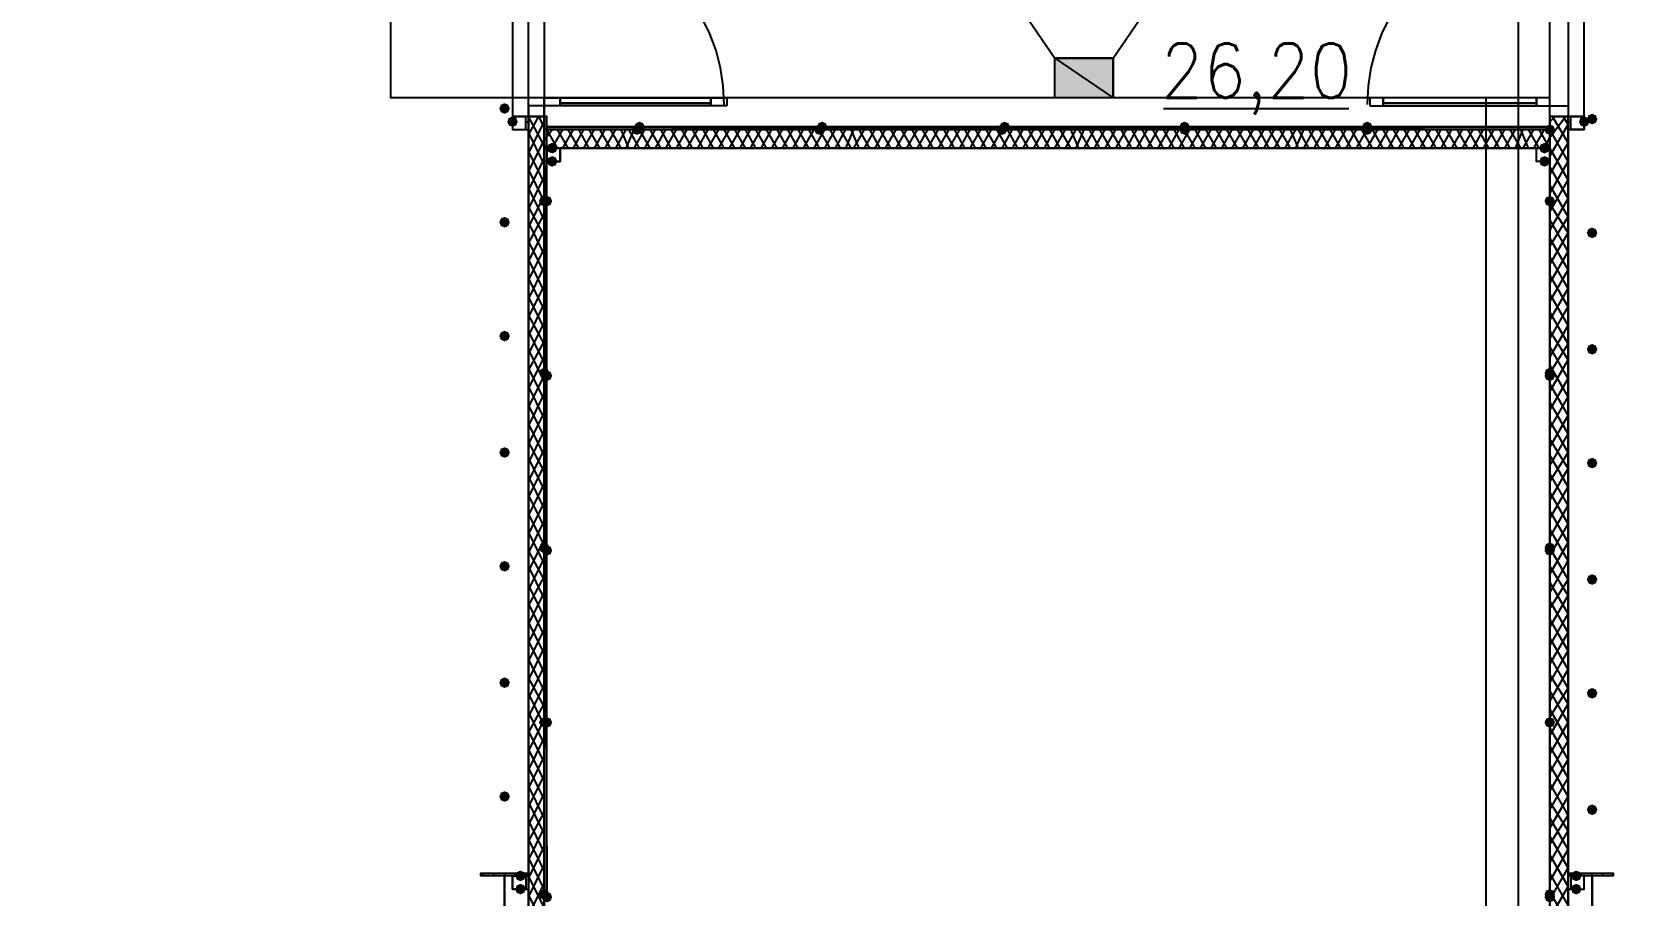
# Model space of a CAD drawing. Header units: millimetres. Extents: x 0 to 420, y 0 to 297.
# Drawn here: x 234.72 to 260.51, y 168.25 to 182.07 of the extents above; entities that cross this region are included whole.
import ezdxf

# ---------------------------------------------------------------- set-up
doc = ezdxf.new("R2010")
doc.units = ezdxf.units.MM
doc.layers.get('0').update_dxf_attribs({"linetype": 'CONTINUOUS'})
doc.styles.get("Standard").update_dxf_attribs({"font": 'STANDARD'})

msp = doc.modelspace()

# ---------------------------------------------------------------- hatches: boundary and pattern name
at = {"true_color": 0x000052}
h = msp.add_hatch(color=0, dxfattribs=at)
h.paths.add_polyline_path([(252.010334, 181.652333), (251.079001, 181.652333), (252.010334, 181.017333)], flags=0)
h.paths.add_polyline_path([(251.079001, 181.652333), (252.010334, 181.017333), (251.079001, 181.017333)], flags=0)
at = {"true_color": 0x000007}
for points in [[(242.358333, 180.848), (242.333463, 180.788204), (242.273667, 180.763333), (242.213871, 180.788204), (242.189, 180.848), (242.213871, 180.907796), (242.273667, 180.932667), (242.333462, 180.907796)], [(242.485333, 180.636333), (242.460462, 180.576537), (242.400667, 180.551667), (242.340871, 180.576537), (242.316, 180.636333), (242.340871, 180.696129), (242.400667, 180.721), (242.460462, 180.696129)], [(259.08, 180.509333), (259.055129, 180.449537), (258.995333, 180.424667), (258.935538, 180.449537), (258.910667, 180.509333), (258.935537, 180.569129), (258.995333, 180.594), (259.055129, 180.569129)], [(259.630333, 180.636333), (259.605462, 180.576537), (259.545667, 180.551667), (259.485871, 180.576537), (259.461, 180.636333), (259.485871, 180.696129), (259.545667, 180.721), (259.605462, 180.696129)], [(259.757333, 180.678667), (259.732463, 180.618871), (259.672667, 180.594), (259.612871, 180.618871), (259.588, 180.678667), (259.612871, 180.738462), (259.672667, 180.763333), (259.732462, 180.738463)], [(243.120333, 180.213), (243.095462, 180.153204), (243.035667, 180.128333), (242.975871, 180.153204), (242.951, 180.213), (242.975871, 180.272796), (243.035667, 180.297667), (243.095462, 180.272796)], [(243.120333, 180.001333), (243.095462, 179.941537), (243.035667, 179.916667), (242.975871, 179.941537), (242.951, 180.001333), (242.975871, 180.061129), (243.035667, 180.086), (243.095462, 180.061129)], [(258.995333, 180.213), (258.970462, 180.153204), (258.910667, 180.128333), (258.850871, 180.153204), (258.826, 180.213), (258.850871, 180.272796), (258.910667, 180.297667), (258.970462, 180.272796)], [(258.995333, 180.001333), (258.970462, 179.941537), (258.910667, 179.916667), (258.850871, 179.941537), (258.826, 180.001333), (258.850871, 180.061129), (258.910667, 180.086), (258.970462, 180.061129)], [(242.358333, 179.027667), (242.333463, 178.967871), (242.273667, 178.943), (242.213871, 178.967871), (242.189, 179.027667), (242.213871, 179.087462), (242.273667, 179.112333), (242.333462, 179.087463)], [(259.757333, 178.858333), (259.732463, 178.798537), (259.672667, 178.773667), (259.612871, 178.798537), (259.588, 178.858333), (259.612871, 178.918129), (259.672667, 178.943), (259.732462, 178.918129)], [(242.358333, 177.207333), (242.333463, 177.147537), (242.273667, 177.122667), (242.213871, 177.147537), (242.189, 177.207333), (242.213871, 177.267129), (242.273667, 177.292), (242.333462, 177.267129)], [(259.757333, 176.995667), (259.732463, 176.935871), (259.672667, 176.911), (259.612871, 176.935871), (259.588, 176.995667), (259.612871, 177.055462), (259.672667, 177.080333), (259.732462, 177.055463)], [(242.358333, 175.344667), (242.333463, 175.284871), (242.273667, 175.26), (242.213871, 175.284871), (242.189, 175.344667), (242.213871, 175.404462), (242.273667, 175.429333), (242.333462, 175.404463)], [(259.757333, 175.175333), (259.732463, 175.115537), (259.672667, 175.090667), (259.612871, 175.115537), (259.588, 175.175333), (259.612871, 175.235129), (259.672667, 175.26), (259.732462, 175.235129)], [(242.358333, 173.524333), (242.333463, 173.464538), (242.273667, 173.439667), (242.213871, 173.464538), (242.189, 173.524333), (242.213871, 173.584129), (242.273667, 173.609), (242.333462, 173.584129)], [(259.757333, 173.312667), (259.732463, 173.252871), (259.672667, 173.228), (259.612871, 173.252871), (259.588, 173.312667), (259.612871, 173.372462), (259.672667, 173.397333), (259.732462, 173.372463)], [(242.358333, 171.661667), (242.333463, 171.601871), (242.273667, 171.577), (242.213871, 171.601871), (242.189, 171.661667), (242.213871, 171.721462), (242.273667, 171.746333), (242.333462, 171.721463)], [(259.757333, 171.492333), (259.732463, 171.432537), (259.672667, 171.407667), (259.612871, 171.432537), (259.588, 171.492333), (259.612871, 171.552129), (259.672667, 171.577), (259.732462, 171.552129)], [(242.358333, 169.841333), (242.333463, 169.781537), (242.273667, 169.756667), (242.213871, 169.781537), (242.189, 169.841333), (242.213871, 169.901129), (242.273667, 169.926), (242.333462, 169.901129)], [(259.757333, 169.629667), (259.732463, 169.569871), (259.672667, 169.545), (259.612871, 169.569871), (259.588, 169.629667), (259.612871, 169.689462), (259.672667, 169.714333), (259.732462, 169.689463)], [(242.612333, 168.571333), (242.587462, 168.511537), (242.527667, 168.486667), (242.467871, 168.511537), (242.443, 168.571333), (242.467871, 168.631129), (242.527667, 168.656), (242.587462, 168.631129)], [(259.503333, 168.571333), (259.478462, 168.511537), (259.418667, 168.486667), (259.358871, 168.511537), (259.334, 168.571333), (259.358871, 168.631129), (259.418667, 168.656), (259.478462, 168.631129)], [(242.612333, 168.359667), (242.587462, 168.299871), (242.527667, 168.275), (242.467871, 168.299871), (242.443, 168.359667), (242.467871, 168.419462), (242.527667, 168.444333), (242.587462, 168.419463)], [(259.503333, 168.359667), (259.478462, 168.299871), (259.418667, 168.275), (259.358871, 168.299871), (259.334, 168.359667), (259.358871, 168.419462), (259.418667, 168.444333), (259.478462, 168.419463)]]:
    msp.add_hatch(color=0, dxfattribs=at).paths.add_polyline_path(points, flags=0)
h = msp.add_hatch(color=0, dxfattribs=at)
h.paths.add_polyline_path([(242.951, 180.721), (242.908667, 180.721), (242.951, 168.275)], flags=0)
h.paths.add_polyline_path([(242.908667, 180.721), (242.951, 168.275), (242.908667, 168.275)], flags=0)
at = {"true_color": 0x0000fe}
for points in [[(244.475, 180.509333), (244.450129, 180.449537), (244.390333, 180.424667), (244.330537, 180.449537), (244.305667, 180.509333), (244.330537, 180.569129), (244.390333, 180.594), (244.450129, 180.569129)], [(244.517333, 180.551667), (244.492462, 180.491871), (244.432667, 180.467), (244.372871, 180.491871), (244.348, 180.551667), (244.372871, 180.611462), (244.432667, 180.636333), (244.492462, 180.611463)], [(247.396, 180.509333), (247.371129, 180.449537), (247.311333, 180.424667), (247.251538, 180.449537), (247.226667, 180.509333), (247.251537, 180.569129), (247.311333, 180.594), (247.371129, 180.569129)], [(247.438333, 180.551667), (247.413462, 180.491871), (247.353667, 180.467), (247.293871, 180.491871), (247.269, 180.551667), (247.293871, 180.611462), (247.353667, 180.636333), (247.413462, 180.611463)], [(250.317, 180.509333), (250.292129, 180.449537), (250.232333, 180.424667), (250.172537, 180.449537), (250.147667, 180.509333), (250.172537, 180.569129), (250.232333, 180.594), (250.292129, 180.569129)], [(250.359333, 180.551667), (250.334463, 180.491871), (250.274667, 180.467), (250.214871, 180.491871), (250.19, 180.551667), (250.214871, 180.611462), (250.274667, 180.636333), (250.334462, 180.611463)], [(253.238, 180.551667), (253.213129, 180.491871), (253.153333, 180.467), (253.093538, 180.491871), (253.068667, 180.551667), (253.093537, 180.611462), (253.153333, 180.636333), (253.213129, 180.611463)], [(253.238, 180.509333), (253.213129, 180.449537), (253.153333, 180.424667), (253.093538, 180.449537), (253.068667, 180.509333), (253.093537, 180.569129), (253.153333, 180.594), (253.213129, 180.569129)], [(256.159, 180.551667), (256.134129, 180.491871), (256.074333, 180.467), (256.014537, 180.491871), (255.989667, 180.551667), (256.014537, 180.611462), (256.074333, 180.636333), (256.134129, 180.611463)], [(256.159, 180.509333), (256.134129, 180.449537), (256.074333, 180.424667), (256.014537, 180.449537), (255.989667, 180.509333), (256.014537, 180.569129), (256.074333, 180.594), (256.134129, 180.569129)], [(259.08, 180.509333), (259.055129, 180.449537), (258.995333, 180.424667), (258.935538, 180.449537), (258.910667, 180.509333), (258.935537, 180.569129), (258.995333, 180.594), (259.055129, 180.569129)], [(259.08, 180.509333), (259.055129, 180.449537), (258.995333, 180.424667), (258.935538, 180.449537), (258.910667, 180.509333), (258.935537, 180.569129), (258.995333, 180.594), (259.055129, 180.569129)], [(242.993333, 179.366333), (242.968462, 179.306537), (242.908667, 179.281667), (242.848871, 179.306537), (242.824, 179.366333), (242.848871, 179.426129), (242.908667, 179.451), (242.968462, 179.426129)], [(243.035667, 179.366333), (243.010796, 179.306537), (242.951, 179.281667), (242.891204, 179.306537), (242.866333, 179.366333), (242.891204, 179.426129), (242.951, 179.451), (243.010796, 179.426129)], [(259.08, 179.366333), (259.055129, 179.306537), (258.995333, 179.281667), (258.935538, 179.306537), (258.910667, 179.366333), (258.935537, 179.426129), (258.995333, 179.451), (259.055129, 179.426129)], [(242.993333, 176.614667), (242.968462, 176.554871), (242.908667, 176.53), (242.848871, 176.554871), (242.824, 176.614667), (242.848871, 176.674462), (242.908667, 176.699333), (242.968462, 176.674463)], [(243.035667, 176.572333), (243.010796, 176.512537), (242.951, 176.487667), (242.891204, 176.512537), (242.866333, 176.572333), (242.891204, 176.632129), (242.951, 176.657), (243.010796, 176.632129)], [(259.08, 176.614667), (259.055129, 176.554871), (258.995333, 176.53), (258.935538, 176.554871), (258.910667, 176.614667), (258.935537, 176.674462), (258.995333, 176.699333), (259.055129, 176.674463)], [(259.08, 176.572333), (259.055129, 176.512537), (258.995333, 176.487667), (258.935538, 176.512537), (258.910667, 176.572333), (258.935537, 176.632129), (258.995333, 176.657), (259.055129, 176.632129)], [(242.993333, 173.820667), (242.968462, 173.760871), (242.908667, 173.736), (242.848871, 173.760871), (242.824, 173.820667), (242.848871, 173.880462), (242.908667, 173.905333), (242.968462, 173.880463)], [(259.08, 173.820667), (259.055129, 173.760871), (258.995333, 173.736), (258.935538, 173.760871), (258.910667, 173.820667), (258.935537, 173.880462), (258.995333, 173.905333), (259.055129, 173.880463)], [(243.035667, 173.778333), (243.010796, 173.718537), (242.951, 173.693667), (242.891204, 173.718537), (242.866333, 173.778333), (242.891204, 173.838129), (242.951, 173.863), (243.010796, 173.838129)], [(259.08, 173.778333), (259.055129, 173.718537), (258.995333, 173.693667), (258.935538, 173.718537), (258.910667, 173.778333), (258.935537, 173.838129), (258.995333, 173.863), (259.055129, 173.838129)], [(242.993333, 171.026667), (242.968462, 170.966871), (242.908667, 170.942), (242.848871, 170.966871), (242.824, 171.026667), (242.848871, 171.086462), (242.908667, 171.111333), (242.968462, 171.086463)], [(243.035667, 171.026667), (243.010796, 170.966871), (242.951, 170.942), (242.891204, 170.966871), (242.866333, 171.026667), (242.891204, 171.086462), (242.951, 171.111333), (243.010796, 171.086463)], [(259.08, 171.026667), (259.055129, 170.966871), (258.995333, 170.942), (258.935538, 170.966871), (258.910667, 171.026667), (258.935537, 171.086462), (258.995333, 171.111333), (259.055129, 171.086463)], [(259.08, 171.026667), (259.055129, 170.966871), (258.995333, 170.942), (258.935538, 170.966871), (258.910667, 171.026667), (258.935537, 171.086462), (258.995333, 171.111333), (259.055129, 171.086463)], [(242.993333, 168.275), (242.968462, 168.215204), (242.908667, 168.190333), (242.848871, 168.215204), (242.824, 168.275), (242.848871, 168.334796), (242.908667, 168.359667), (242.968462, 168.334796)], [(243.035667, 168.232667), (243.010796, 168.172871), (242.951, 168.148), (242.891204, 168.172871), (242.866333, 168.232667), (242.891204, 168.292462), (242.951, 168.317333), (243.010796, 168.292463)], [(259.08, 168.275), (259.055129, 168.215204), (258.995333, 168.190333), (258.935538, 168.215204), (258.910667, 168.275), (258.935537, 168.334796), (258.995333, 168.359667), (259.055129, 168.334796)], [(259.08, 168.232667), (259.055129, 168.172871), (258.995333, 168.148), (258.935538, 168.172871), (258.910667, 168.232667), (258.935537, 168.292462), (258.995333, 168.317333), (259.055129, 168.292463)]]:
    msp.add_hatch(color=0, dxfattribs=at).paths.add_polyline_path(points, flags=0)
at = {"true_color": 0x000007}
h = msp.add_hatch(color=0, dxfattribs=at)
h.paths.add_polyline_path([(258.995333, 180.721), (258.995333, 168.275)], flags=0)
h.paths.add_polyline_path([(258.995333, 168.275), (258.995333, 180.721)], flags=0)
h = msp.add_hatch(color=0, dxfattribs=at)
h.paths.add_polyline_path([(258.995333, 180.551667), (242.951, 180.551667), (258.995333, 180.509333)], flags=0)
h.paths.add_polyline_path([(242.951, 180.551667), (258.995333, 180.509333), (242.951, 180.509333)], flags=0)

# ---------------------------------------------------------------- linework, layer by layer
at = {"color": 0, "true_color": 0x000005}
msp.add_lwpolyline([(133.011334, 138.006666), (237.236001, 138.006666), (243.924667, 138.006666), (243.924667, 144.060333), (260.942667, 144.060333), (260.942667, 138.006666), (372.745, 138.006666), (372.745, 186.732333), (265.091334, 186.732333), (258.487334, 186.732333), (258.487334, 163.279666), (257.979334, 163.279666), (257.979334, 181.017333), (251.079001, 181.017333), (240.453334, 181.017333), (240.453334, 202.988333), (236.177667, 202.988333), (235.204001, 202.988333), (222.800334, 202.988333), (222.800334, 186.732333), (125.560668, 186.732333)], dxfattribs=at)
at = {"color": 0, "true_color": 0x000008}
for points in [[(238.294333, 202.395667), (238.294333, 186.309), (242.908667, 186.309), (242.908667, 180.509333), (258.995333, 180.509333), (258.995333, 189.780333), (242.654667, 189.780333), (242.654667, 202.395667)], [(121.200333, 186.012667), (121.200333, 138.895667), (242.654667, 138.895667), (242.654667, 186.012667)], [(380.746, 138.895667), (380.746, 186.012667), (259.291667, 186.012667), (259.291667, 138.895667)]]:
    msp.add_lwpolyline(points, close=True, dxfattribs=at)
at = {"color": 0, "true_color": 0x000007}
for points in [[(245.787333, 180.9115), (245.772362, 181.207995), (245.72842, 181.495924), (245.656964, 181.77383), (245.559453, 182.040255), (245.437343, 182.293742), (245.292093, 182.532834), (245.125159, 182.756072), (244.938, 182.962), (244.732072, 183.149159), (244.508834, 183.316093), (244.269742, 183.461343), (244.016255, 183.583453), (243.74983, 183.680964), (243.471924, 183.75242), (243.183995, 183.796362), (242.8875, 183.811333)], [(258.974167, 183.811333), (258.677672, 183.796362), (258.389743, 183.75242), (258.111837, 183.680964), (257.845412, 183.583453), (257.591925, 183.461343), (257.352833, 183.316093), (257.129595, 183.149159), (256.923667, 182.962), (256.736508, 182.756072), (256.569574, 182.532834), (256.424323, 182.293742), (256.302214, 182.040255), (256.204702, 181.77383), (256.133247, 181.495924), (256.089305, 181.207995), (256.074333, 180.9115)], [(242.400667, 183.007), (242.400667, 180.721), (242.527667, 180.721)], [(242.527667, 180.721), (242.654667, 180.721), (242.654667, 183.007)], [(259.291667, 183.007), (259.291667, 180.721), (259.418667, 180.721)], [(259.418667, 180.721), (259.545667, 180.721), (259.545667, 183.007)], [(245.575667, 180.932667), (243.162667, 180.932667)], [(252.814667, 180.848), (255.778, 180.848)], [(256.328333, 180.932667), (258.783667, 180.932667)], [(242.612333, 180.636333), (242.654667, 180.636333)], [(242.654667, 180.678667), (242.654667, 180.721)], [(242.654667, 180.424667), (242.824, 180.721)], [(242.908667, 180.255333), (242.654667, 180.721)], [(242.908667, 180.721), (242.654667, 180.721)], [(242.654667, 180.721), (242.654667, 144.187333)], [(242.654667, 180.128333), (242.908667, 180.636333)], [(242.908667, 180.551667), (242.824, 180.721)], [(242.908667, 168.275), (242.908667, 180.721), (242.951, 168.275), (242.951, 180.721)], [(242.908667, 180.509333), (242.908667, 180.721)], [(258.995333, 180.636333), (259.08, 180.721)], [(258.995333, 180.382333), (259.249333, 180.721)], [(258.995333, 180.721), (258.995333, 168.275), (258.995333, 180.721), (258.995333, 168.275)], [(258.995333, 180.721), (259.291667, 180.721)], [(258.995333, 180.721), (258.995333, 180.509333)], [(258.995333, 180.086), (259.291667, 180.594)], [(259.291667, 180.297667), (259.037667, 180.721)], [(259.291667, 180.594), (259.207, 180.721)], [(259.291667, 144.187333), (259.291667, 180.721)], [(259.291667, 180.636333), (259.334, 180.636333)], [(242.908667, 179.959), (242.654667, 180.467)], [(242.654667, 179.832), (242.908667, 180.34)], [(242.908667, 180.34), (243.035667, 180.509333)], [(258.995333, 180.509333), (242.908667, 180.509333)], [(242.951, 180.509333), (258.995333, 180.509333), (242.951, 180.509333), (258.995333, 180.551667)], [(243.120333, 180.213), (242.951, 180.509333)], [(243.035667, 180.213), (243.205, 180.509333)], [(243.289667, 180.213), (243.120333, 180.509333)], [(243.205, 180.213), (243.374333, 180.509333)], [(243.459, 180.213), (243.289667, 180.509333)], [(243.374333, 180.213), (243.543667, 180.509333)], [(243.628333, 180.213), (243.459, 180.509333)], [(243.543667, 180.213), (243.713, 180.509333)], [(243.797667, 180.213), (243.628333, 180.509333)], [(243.713, 180.213), (243.882333, 180.509333)], [(243.967, 180.213), (243.797667, 180.509333)], [(243.882333, 180.213), (244.051667, 180.509333)], [(244.136333, 180.213), (243.967, 180.509333)], [(244.051667, 180.213), (244.221, 180.509333)], [(244.263333, 180.213), (244.136333, 180.509333)], [(244.221, 180.213), (244.348, 180.509333)], [(244.432667, 180.213), (244.263333, 180.509333)], [(244.348, 180.213), (244.517333, 180.509333)], [(244.602, 180.213), (244.432667, 180.509333)], [(244.517333, 180.213), (244.686667, 180.509333)], [(244.771333, 180.213), (244.602, 180.509333)], [(244.686667, 180.213), (244.856, 180.509333)], [(244.940667, 180.213), (244.771333, 180.509333)], [(244.856, 180.213), (245.025333, 180.509333)], [(245.11, 180.213), (244.940667, 180.509333)], [(245.025333, 180.213), (245.194667, 180.509333)], [(245.279333, 180.213), (245.11, 180.509333)], [(245.194667, 180.213), (245.364, 180.509333)], [(245.448667, 180.213), (245.279333, 180.509333)], [(245.364, 180.213), (245.533333, 180.509333)], [(245.618, 180.213), (245.448667, 180.509333)], [(245.533333, 180.213), (245.702667, 180.509333)], [(245.787333, 180.213), (245.618, 180.509333)], [(245.702667, 180.213), (245.872, 180.509333)], [(245.956667, 180.213), (245.787333, 180.509333)], [(245.872, 180.213), (246.041333, 180.509333)], [(246.126, 180.213), (245.956667, 180.509333)], [(246.041333, 180.213), (246.210667, 180.509333)], [(246.295333, 180.213), (246.126, 180.509333)], [(246.210667, 180.213), (246.38, 180.509333)], [(246.464667, 180.213), (246.295333, 180.509333)], [(246.38, 180.213), (246.549333, 180.509333)], [(246.634, 180.213), (246.464667, 180.509333)], [(246.549333, 180.213), (246.718667, 180.509333)], [(246.803333, 180.213), (246.634, 180.509333)], [(246.718667, 180.213), (246.888, 180.509333)], [(246.972667, 180.213), (246.803333, 180.509333)], [(246.888, 180.213), (247.057333, 180.509333)], [(247.142, 180.213), (246.972667, 180.509333)], [(247.057333, 180.213), (247.226667, 180.509333)], [(247.311333, 180.213), (247.142, 180.509333)], [(247.226667, 180.213), (247.396, 180.509333)], [(247.480667, 180.213), (247.311333, 180.509333)], [(247.396, 180.213), (247.565333, 180.509333)], [(247.65, 180.213), (247.480667, 180.509333)], [(247.565333, 180.213), (247.734667, 180.509333)], [(247.819333, 180.213), (247.65, 180.509333)], [(247.734667, 180.213), (247.861667, 180.509333)], [(247.946333, 180.213), (247.819333, 180.509333)], [(247.861667, 180.213), (248.031, 180.509333)], [(248.115667, 180.213), (247.946333, 180.509333)], [(248.031, 180.213), (248.200333, 180.509333)], [(248.285, 180.213), (248.115667, 180.509333)], [(248.200333, 180.213), (248.369667, 180.509333)], [(248.454333, 180.213), (248.285, 180.509333)], [(248.369667, 180.213), (248.539, 180.509333)], [(248.623667, 180.213), (248.454333, 180.509333)], [(248.539, 180.213), (248.708333, 180.509333)], [(248.793, 180.213), (248.623667, 180.509333)], [(248.708333, 180.213), (248.877667, 180.509333)], [(248.962333, 180.213), (248.793, 180.509333)], [(248.877667, 180.213), (249.047, 180.509333)], [(249.131667, 180.213), (248.962333, 180.509333)], [(249.047, 180.213), (249.216333, 180.509333)], [(249.301, 180.213), (249.131667, 180.509333)], [(249.216333, 180.213), (249.385667, 180.509333)], [(249.470333, 180.213), (249.301, 180.509333)], [(249.385667, 180.213), (249.555, 180.509333)], [(249.639667, 180.213), (249.470333, 180.509333)], [(249.555, 180.213), (249.724333, 180.509333)], [(249.809, 180.213), (249.639667, 180.509333)], [(249.724333, 180.213), (249.893667, 180.509333)], [(249.978333, 180.213), (249.809, 180.509333)], [(249.893667, 180.213), (250.063, 180.509333)], [(250.147667, 180.213), (249.978333, 180.509333)], [(250.063, 180.213), (250.232333, 180.509333)], [(250.317, 180.213), (250.147667, 180.509333)], [(250.232333, 180.213), (250.401667, 180.509333)], [(250.486333, 180.213), (250.317, 180.509333)], [(250.401667, 180.213), (250.571, 180.509333)], [(250.655667, 180.213), (250.486333, 180.509333)], [(250.571, 180.213), (250.740333, 180.509333)], [(250.825, 180.213), (250.655667, 180.509333)], [(250.740333, 180.213), (250.909667, 180.509333)], [(250.994333, 180.213), (250.825, 180.509333)], [(250.909667, 180.213), (251.079, 180.509333)], [(251.163667, 180.213), (250.994333, 180.509333)], [(251.079, 180.213), (251.248333, 180.509333)], [(251.333, 180.213), (251.163667, 180.509333)], [(251.248333, 180.213), (251.417667, 180.509333)], [(251.46, 180.213), (251.333, 180.509333)], [(251.417667, 180.213), (251.544667, 180.509333)], [(251.629333, 180.213), (251.46, 180.509333)], [(251.544667, 180.213), (251.714, 180.509333)], [(251.798667, 180.213), (251.629333, 180.509333)], [(251.714, 180.213), (251.883333, 180.509333)], [(251.968, 180.213), (251.798667, 180.509333)], [(251.883333, 180.213), (252.052667, 180.509333)], [(252.137333, 180.213), (251.968, 180.509333)], [(252.052667, 180.213), (252.222, 180.509333)], [(252.306667, 180.213), (252.137333, 180.509333)], [(252.222, 180.213), (252.391333, 180.509333)], [(252.476, 180.213), (252.306667, 180.509333)], [(252.391333, 180.213), (252.560667, 180.509333)], [(252.645333, 180.213), (252.476, 180.509333)], [(252.560667, 180.213), (252.73, 180.509333)], [(252.814667, 180.213), (252.645333, 180.509333)], [(252.73, 180.213), (252.899333, 180.509333)], [(252.984, 180.213), (252.814667, 180.509333)], [(252.899333, 180.213), (253.068667, 180.509333)], [(253.153333, 180.213), (252.984, 180.509333)], [(253.068667, 180.213), (253.238, 180.509333)], [(253.322667, 180.213), (253.153333, 180.509333)], [(253.238, 180.213), (253.407333, 180.509333)], [(253.492, 180.213), (253.322667, 180.509333)], [(253.407333, 180.213), (253.576667, 180.509333)], [(253.661333, 180.213), (253.492, 180.509333)], [(253.576667, 180.213), (253.746, 180.509333)], [(253.830667, 180.213), (253.661333, 180.509333)], [(253.746, 180.213), (253.915333, 180.509333)], [(254, 180.213), (253.830667, 180.509333)], [(253.915333, 180.213), (254.084667, 180.509333)], [(254.169333, 180.213), (254, 180.509333)], [(254.084667, 180.213), (254.254, 180.509333)], [(254.338667, 180.213), (254.169333, 180.509333)], [(254.254, 180.213), (254.423333, 180.509333)], [(254.508, 180.213), (254.338667, 180.509333)], [(254.423333, 180.213), (254.592667, 180.509333)], [(254.677333, 180.213), (254.508, 180.509333)], [(254.592667, 180.213), (254.762, 180.509333)], [(254.846667, 180.213), (254.677333, 180.509333)], [(254.762, 180.213), (254.931333, 180.509333)], [(254.973667, 180.213), (254.846667, 180.509333)], [(254.931333, 180.213), (255.058333, 180.509333)], [(255.143, 180.213), (254.973667, 180.509333)], [(255.058333, 180.213), (255.227667, 180.509333)], [(255.312333, 180.213), (255.143, 180.509333)], [(255.227667, 180.213), (255.397, 180.509333)], [(255.481667, 180.213), (255.312333, 180.509333)], [(255.397, 180.213), (255.566333, 180.509333)], [(255.651, 180.213), (255.481667, 180.509333)], [(255.566333, 180.213), (255.735667, 180.509333)], [(255.820333, 180.213), (255.651, 180.509333)], [(255.735667, 180.213), (255.905, 180.509333)], [(255.989667, 180.213), (255.820333, 180.509333)], [(255.905, 180.213), (256.074333, 180.509333)], [(256.159, 180.213), (255.989667, 180.509333)], [(256.074333, 180.213), (256.243667, 180.509333)], [(256.328333, 180.213), (256.159, 180.509333)], [(256.243667, 180.213), (256.413, 180.509333)], [(256.497667, 180.213), (256.328333, 180.509333)], [(256.413, 180.213), (256.582333, 180.509333)], [(256.667, 180.213), (256.497667, 180.509333)], [(256.582333, 180.213), (256.751667, 180.509333)], [(256.836333, 180.213), (256.667, 180.509333)], [(256.751667, 180.213), (256.921, 180.509333)], [(257.005667, 180.213), (256.836333, 180.509333)], [(256.921, 180.213), (257.090333, 180.509333)], [(257.175, 180.213), (257.005667, 180.509333)], [(257.090333, 180.213), (257.259667, 180.509333)], [(257.344333, 180.213), (257.175, 180.509333)], [(257.259667, 180.213), (257.429, 180.509333)], [(257.513667, 180.213), (257.344333, 180.509333)], [(257.429, 180.213), (257.598333, 180.509333)], [(257.683, 180.213), (257.513667, 180.509333)], [(257.598333, 180.213), (257.767667, 180.509333)], [(257.852333, 180.213), (257.683, 180.509333)], [(257.767667, 180.213), (257.937, 180.509333)], [(258.021667, 180.213), (257.852333, 180.509333)], [(257.937, 180.213), (258.106333, 180.509333)], [(258.191, 180.213), (258.021667, 180.509333)], [(258.106333, 180.213), (258.275667, 180.509333)], [(258.360333, 180.213), (258.191, 180.509333)], [(258.275667, 180.213), (258.445, 180.509333)], [(258.529667, 180.213), (258.360333, 180.509333)], [(258.445, 180.213), (258.572, 180.509333)], [(258.656667, 180.213), (258.529667, 180.509333)], [(258.572, 180.213), (258.741333, 180.509333)], [(258.826, 180.213), (258.656667, 180.509333)], [(258.741333, 180.213), (258.910667, 180.509333)], [(258.995333, 180.213), (258.826, 180.509333)], [(258.910667, 180.213), (258.995333, 180.382333)], [(259.291667, 180.001333), (258.995333, 180.509333)], [(242.908667, 179.662667), (242.654667, 180.170667)], [(242.951, 180.213), (242.908667, 180.255333)], [(242.908667, 144.695333), (242.908667, 180.213)], [(242.908667, 180.213), (258.995333, 180.213)], [(258.995333, 179.789667), (259.291667, 180.297667)], [(259.291667, 179.705), (258.995333, 180.213)], [(258.995333, 180.213), (258.995333, 144.695333)], [(242.654667, 179.535667), (242.908667, 180.043667)], [(242.908667, 179.366333), (242.654667, 179.874333)], [(258.995333, 179.493333), (259.291667, 180.001333)], [(259.291667, 179.408667), (258.995333, 179.916667)], [(242.654667, 179.239333), (242.908667, 179.747333)], [(242.908667, 179.07), (242.654667, 179.578)], [(258.995333, 179.197), (259.291667, 179.705)], [(259.291667, 179.112333), (258.995333, 179.620333)], [(242.654667, 178.943), (242.908667, 179.451)], [(258.995333, 178.900667), (259.291667, 179.408667)], [(259.291667, 178.858333), (258.995333, 179.324)], [(242.908667, 178.816), (242.654667, 179.281667)], [(242.654667, 178.689), (242.908667, 179.154667)], [(258.995333, 178.646667), (259.291667, 179.112333)], [(259.291667, 178.562), (258.995333, 179.07)], [(242.908667, 178.519667), (242.654667, 179.027667)], [(242.654667, 178.392667), (242.908667, 178.900667)], [(258.995333, 178.350333), (259.291667, 178.858333)], [(242.908667, 178.223333), (242.654667, 178.731333)], [(242.654667, 178.096333), (242.908667, 178.604333)], [(259.291667, 178.265667), (258.995333, 178.773667)], [(258.995333, 178.054), (259.291667, 178.562)], [(242.908667, 177.927), (242.654667, 178.435)], [(242.654667, 177.8), (242.908667, 178.308)], [(259.291667, 177.969333), (258.995333, 178.477333)], [(258.995333, 177.757667), (259.291667, 178.265667)], [(242.908667, 177.630667), (242.654667, 178.138667)], [(242.654667, 177.503667), (242.908667, 178.011667)], [(259.291667, 177.673), (258.995333, 178.181)], [(242.908667, 177.334333), (242.654667, 177.842333)], [(258.995333, 177.461333), (259.291667, 177.969333)], [(259.291667, 177.376667), (258.995333, 177.884667)], [(242.654667, 177.207333), (242.908667, 177.715333)], [(242.908667, 177.080333), (242.654667, 177.546)], [(258.995333, 177.165), (259.291667, 177.673)], [(259.291667, 177.080333), (258.995333, 177.588333)], [(242.654667, 176.911), (242.908667, 177.419)], [(242.908667, 176.784), (242.654667, 177.292)], [(258.995333, 176.868667), (259.291667, 177.376667)], [(259.291667, 176.826333), (258.995333, 177.292)], [(242.654667, 176.657), (242.908667, 177.122667)], [(242.908667, 176.487667), (242.654667, 176.995667)], [(258.995333, 176.614667), (259.291667, 177.080333)], [(259.291667, 176.53), (258.995333, 177.038)], [(242.654667, 176.360667), (242.908667, 176.868667)], [(258.995333, 176.318333), (259.291667, 176.826333)], [(259.291667, 176.233667), (258.995333, 176.741667)], [(242.908667, 176.191333), (242.654667, 176.699333)], [(242.654667, 176.064333), (242.908667, 176.572333)], [(258.995333, 176.022), (259.291667, 176.53)], [(242.908667, 175.895), (242.654667, 176.403)], [(242.654667, 175.768), (242.908667, 176.276)], [(259.291667, 175.937333), (258.995333, 176.445333)], [(258.995333, 175.725667), (259.291667, 176.233667)], [(242.908667, 175.598667), (242.654667, 176.106667)], [(242.654667, 175.471667), (242.908667, 175.979667)], [(259.291667, 175.641), (258.995333, 176.149)], [(242.908667, 175.302333), (242.654667, 175.810333)], [(242.654667, 175.175333), (242.908667, 175.683333)], [(258.995333, 175.429333), (259.291667, 175.937333)], [(259.291667, 175.344667), (258.995333, 175.852667)], [(242.908667, 175.048333), (242.654667, 175.514)], [(258.995333, 175.133), (259.291667, 175.641)], [(259.291667, 175.090667), (258.995333, 175.556333)], [(242.654667, 174.879), (242.908667, 175.387)], [(242.908667, 174.752), (242.654667, 175.26)], [(258.995333, 174.879), (259.291667, 175.344667)], [(259.291667, 174.794333), (258.995333, 175.302333)], [(242.654667, 174.625), (242.908667, 175.133)], [(242.908667, 174.455667), (242.654667, 174.963667)], [(258.995333, 174.582667), (259.291667, 175.090667)], [(259.291667, 174.498), (258.995333, 175.006)], [(242.654667, 174.328667), (242.908667, 174.836667)], [(242.908667, 174.159333), (242.654667, 174.667333)], [(258.995333, 174.286333), (259.291667, 174.794333)], [(259.291667, 174.201667), (258.995333, 174.709667)], [(242.654667, 174.032333), (242.908667, 174.540333)], [(258.995333, 173.99), (259.291667, 174.498)], [(259.291667, 173.905333), (258.995333, 174.413333)], [(242.908667, 173.863), (242.654667, 174.371)], [(242.654667, 173.736), (242.908667, 174.244)], [(258.995333, 173.693667), (259.291667, 174.201667)], [(242.908667, 173.566667), (242.654667, 174.074667)], [(242.654667, 173.439667), (242.908667, 173.947667)], [(259.291667, 173.609), (258.995333, 174.117)], [(258.995333, 173.397333), (259.291667, 173.905333)], [(242.908667, 173.312667), (242.654667, 173.778333)], [(242.654667, 173.143333), (242.908667, 173.651333)], [(259.291667, 173.312667), (258.995333, 173.820667)], [(242.908667, 173.016333), (242.654667, 173.524333)], [(258.995333, 173.101), (259.291667, 173.609)], [(259.291667, 173.058667), (258.995333, 173.524333)], [(242.654667, 172.889333), (242.908667, 173.355)], [(242.908667, 172.72), (242.654667, 173.228)], [(258.995333, 172.847), (259.291667, 173.312667)], [(259.291667, 172.762333), (258.995333, 173.270333)], [(242.654667, 172.593), (242.908667, 173.101)], [(242.908667, 172.423667), (242.654667, 172.931667)], [(258.995333, 172.550667), (259.291667, 173.058667)], [(259.291667, 172.466), (258.995333, 172.974)], [(242.654667, 172.296667), (242.908667, 172.804667)], [(242.908667, 172.127333), (242.654667, 172.635333)], [(258.995333, 172.254333), (259.291667, 172.762333)], [(259.291667, 172.169667), (258.995333, 172.677667)], [(242.654667, 172.000333), (242.908667, 172.508333)], [(242.908667, 171.831), (242.654667, 172.339)], [(258.995333, 171.958), (259.291667, 172.466)], [(259.291667, 171.873333), (258.995333, 172.381333)], [(242.654667, 171.704), (242.908667, 172.212)], [(258.995333, 171.661667), (259.291667, 172.169667)], [(259.291667, 171.577), (258.995333, 172.085)], [(242.908667, 171.534667), (242.654667, 172.042667)], [(242.654667, 171.407667), (242.908667, 171.915667)], [(258.995333, 171.365333), (259.291667, 171.873333)], [(242.908667, 171.280667), (242.654667, 171.746333)], [(242.654667, 171.111333), (242.908667, 171.619333)], [(259.291667, 171.323), (258.995333, 171.788667)], [(258.995333, 171.111333), (259.291667, 171.577)], [(242.908667, 170.984333), (242.654667, 171.492333)], [(242.654667, 170.857333), (242.908667, 171.323)], [(259.291667, 171.026667), (258.995333, 171.534667)], [(258.995333, 170.815), (259.291667, 171.323)], [(242.908667, 170.688), (242.654667, 171.196)], [(242.654667, 170.561), (242.908667, 171.069)], [(259.291667, 170.730333), (258.995333, 171.238333)], [(242.908667, 170.391667), (242.654667, 170.899667)], [(258.995333, 170.518667), (259.291667, 171.026667)], [(259.291667, 170.434), (258.995333, 170.942)], [(242.654667, 170.264667), (242.908667, 170.772667)], [(242.908667, 170.095333), (242.654667, 170.603333)], [(258.995333, 170.222333), (259.291667, 170.730333)], [(259.291667, 170.137667), (258.995333, 170.645667)], [(242.654667, 169.968333), (242.908667, 170.476333)], [(242.908667, 169.799), (242.654667, 170.307)], [(258.995333, 169.926), (259.291667, 170.434)], [(259.291667, 169.841333), (258.995333, 170.349333)], [(242.654667, 169.672), (242.908667, 170.18)], [(242.908667, 169.502667), (242.654667, 170.010667)], [(258.995333, 169.629667), (259.291667, 170.137667)], [(259.291667, 169.545), (258.995333, 170.053)], [(242.654667, 169.375667), (242.908667, 169.883667)], [(242.908667, 169.248667), (242.654667, 169.756667)], [(258.995333, 169.333333), (259.291667, 169.841333)], [(259.291667, 169.291), (258.995333, 169.756667)], [(242.654667, 169.121667), (242.908667, 169.587333)], [(258.995333, 169.079333), (259.291667, 169.545)], [(259.291667, 168.994667), (258.995333, 169.502667)], [(242.908667, 168.952333), (242.654667, 169.460333)], [(242.654667, 168.825333), (242.908667, 169.333333)], [(258.995333, 168.783), (259.291667, 169.291)], [(242.908667, 168.656), (242.654667, 169.164)], [(242.654667, 168.529), (242.908667, 169.037)], [(259.291667, 168.698333), (258.995333, 169.206333)], [(258.995333, 168.486667), (259.291667, 168.994667)], [(242.908667, 168.359667), (242.654667, 168.867667)], [(242.654667, 168.232667), (242.908667, 168.740667)], [(259.291667, 168.402), (258.995333, 168.91)], [(241.935, 168.571333), (241.935, 168.613667)], [(242.104333, 168.571333), (242.104333, 168.613667)], [(242.273667, 167.894), (242.273667, 168.613667)], [(242.443, 168.571333), (242.443, 168.613667)], [(242.612333, 168.571333), (242.612333, 168.613667)], [(242.908667, 168.063333), (242.654667, 168.571333)], [(258.995333, 168.190333), (259.291667, 168.698333)], [(259.291667, 168.105667), (258.995333, 168.613667)], [(259.334, 168.571333), (259.334, 168.613667)], [(259.503333, 168.571333), (259.503333, 168.613667)], [(259.672667, 167.894), (259.672667, 168.613667)], [(259.842, 168.571333), (259.842, 168.613667)], [(260.011333, 168.571333), (260.011333, 168.613667)], [(242.654667, 167.936333), (242.908667, 168.444333)], [(242.908667, 167.767), (242.654667, 168.275)], [(258.995333, 167.894), (259.291667, 168.402)], [(259.291667, 167.809333), (258.995333, 168.317333)]]:
    msp.add_lwpolyline(points, dxfattribs=at)
at = {"color": 0, "true_color": 0x000052}
msp.add_lwpolyline([(252.010334, 181.652333), (252.010334, 181.017333), (251.079001, 181.017333), (251.079001, 181.652333), (252.010334, 181.652333), (252.645334, 182.583666), (250.444001, 182.583666), (251.079001, 181.652333)], dxfattribs=at)
for points in [[(252.010334, 181.652333), (251.079001, 181.652333), (252.010334, 181.017333)], [(251.079001, 181.652333), (252.010334, 181.017333), (251.079001, 181.017333)]]:
    msp.add_lwpolyline(points, close=True, dxfattribs=at)
at = {"color": 0, "true_color": 0x000007}
for points in [[(242.654667, 180.721), (242.908667, 180.721), (242.908667, 180.890333), (242.654667, 180.890333)], [(242.908667, 181.017333), (243.162667, 181.017333), (243.162667, 180.890333), (242.908667, 180.890333)], [(245.575667, 180.932667), (243.162667, 180.932667), (243.162667, 181.017333), (245.575667, 181.017333)], [(245.575667, 180.890333), (243.162667, 180.890333), (243.162667, 180.932667), (245.575667, 180.932667)], [(245.829667, 180.890333), (245.575667, 180.890333), (245.575667, 181.017333), (245.829667, 181.017333)], [(256.116667, 180.890333), (256.328333, 180.890333), (256.328333, 181.017333), (256.116667, 181.017333)], [(256.328333, 180.932667), (258.783667, 180.932667), (258.783667, 181.017333), (256.328333, 181.017333)], [(256.328333, 180.890333), (258.783667, 180.890333), (258.783667, 180.932667), (256.328333, 180.932667)], [(258.995333, 181.017333), (258.783667, 181.017333), (258.783667, 180.890333), (258.995333, 180.890333)], [(259.291667, 180.721), (258.995333, 180.721), (258.995333, 180.890333), (259.291667, 180.890333)], [(242.400667, 180.721), (242.400667, 180.509333), (242.612333, 180.509333), (242.612333, 180.721), (242.400667, 180.721), (242.400667, 180.509333), (242.654667, 180.509333), (242.654667, 180.721)], [(242.654667, 180.721), (242.908667, 180.721)], [(242.951, 180.721), (242.908667, 180.721), (242.951, 168.275)], [(242.908667, 180.721), (242.951, 168.275), (242.908667, 168.275)], [(242.908667, 180.721), (242.908667, 168.275), (242.951, 168.275), (242.951, 180.721)], [(242.908667, 180.721), (242.908667, 168.275), (242.951, 168.275), (242.951, 180.721)], [(258.995333, 180.721), (258.995333, 168.275)], [(258.995333, 168.275), (258.995333, 180.721)], [(259.291667, 180.721), (258.995333, 180.721)], [(258.995333, 180.721), (258.995333, 168.275)], [(258.995333, 180.721), (258.995333, 168.275)], [(259.291667, 180.721), (259.291667, 180.509333), (259.545667, 180.509333), (259.545667, 180.721)], [(259.334, 180.721), (259.545667, 180.721), (259.545667, 180.509333), (259.334, 180.509333)], [(258.995333, 180.551667), (242.951, 180.551667), (258.995333, 180.509333)], [(242.951, 180.551667), (258.995333, 180.509333), (242.951, 180.509333)], [(242.951, 180.509333), (242.951, 180.551667), (258.995333, 180.551667), (258.995333, 180.509333), (242.951, 180.509333), (258.995333, 180.509333), (258.995333, 180.551667), (242.951, 180.551667)], [(242.908667, 180.213), (243.162667, 180.213), (243.162667, 180.001333), (242.908667, 180.001333)], [(242.908667, 144.695333), (258.995333, 144.695333), (258.995333, 180.213), (242.908667, 180.213)], [(242.951, 180.213), (242.951, 180.001333), (243.162667, 180.001333), (243.162667, 180.213)], [(258.783667, 180.213), (258.995333, 180.213), (258.995333, 180.001333), (258.783667, 180.001333), (258.783667, 180.213), (258.995333, 180.213), (258.995333, 180.001333), (258.783667, 180.001333)], [(242.654667, 167.894), (241.892667, 167.894), (241.892667, 167.936333), (242.273667, 167.936333), (242.273667, 168.571333), (241.892667, 168.571333), (241.892667, 168.613667), (242.654667, 168.613667), (242.654667, 168.571333), (242.273667, 168.571333), (242.273667, 167.936333), (242.654667, 167.936333)], [(242.654667, 168.571333), (242.400667, 168.571333), (242.400667, 168.359667), (242.654667, 168.359667)], [(242.612333, 168.571333), (242.612333, 168.359667), (242.400667, 168.359667), (242.400667, 168.571333)], [(260.011333, 167.894), (259.291667, 167.894), (259.291667, 167.936333), (259.672667, 167.936333), (259.672667, 168.571333), (259.291667, 168.571333), (259.291667, 168.613667), (260.011333, 168.613667), (260.011333, 168.571333), (259.672667, 168.571333), (259.672667, 167.936333), (260.011333, 167.936333)], [(259.545667, 168.571333), (259.334, 168.571333), (259.334, 168.359667), (259.545667, 168.359667), (259.545667, 168.571333), (259.291667, 168.571333), (259.291667, 168.359667), (259.545667, 168.359667)]]:
    msp.add_lwpolyline(points, close=True, dxfattribs=at)
at = {"color": 0, "true_color": 0x0000a1}
msp.add_lwpolyline([(258.995333, 180.213), (242.908667, 180.213), (242.908667, 144.695333), (258.995333, 144.695333)], close=True, dxfattribs=at)

# ---------------------------------------------------------------- texts
at = {"color": 0, "true_color": 0x000007, "insert": (252.77234, 181.889364), "char_height": 0.872032, "width": 2.76143456, "attachment_point": 1}
msp.add_mtext('26,20', dxfattribs=at)

doc.saveas('drawing.dxf')
